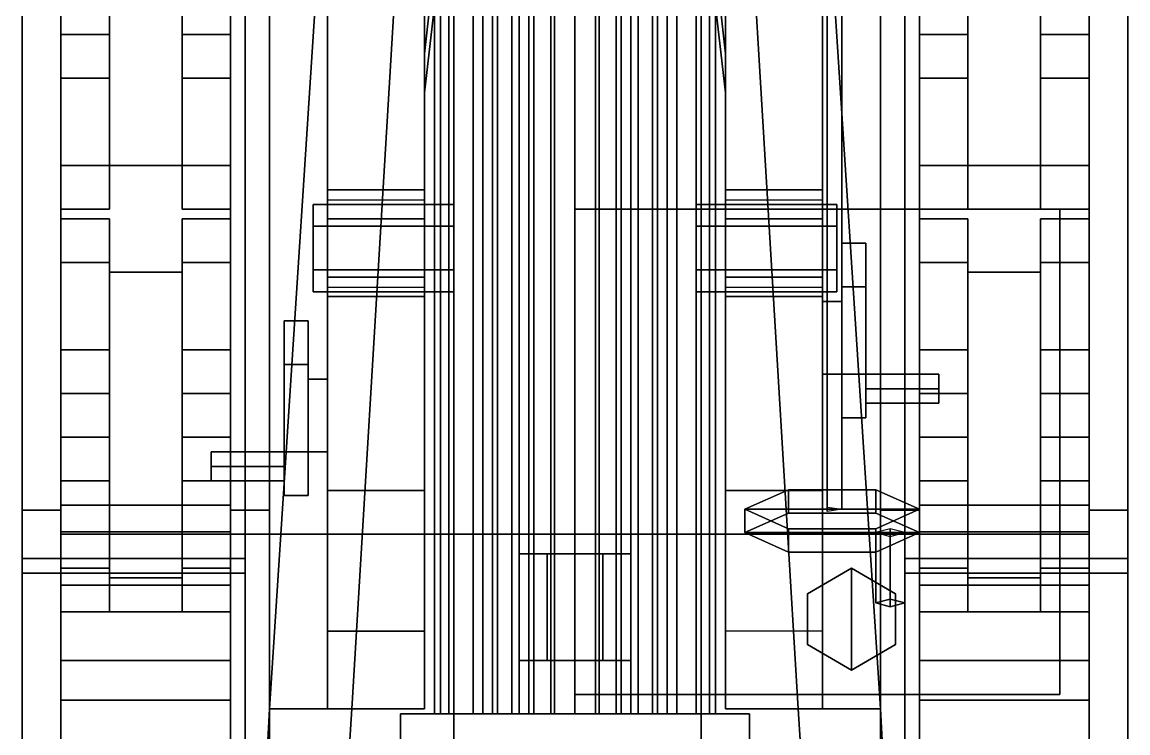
# Model space of a CAD drawing. Header units: millimetres. Extents: x -1.21 to 1.21, y -5.49 to 3.46.
# Drawn here: x -1.14 to 1.14, y -1.079 to 0.386 of the extents above; entities that cross this region are included whole.
import ezdxf

# ---------------------------------------------------------------- set-up
doc = ezdxf.new("R2010")
doc.units = ezdxf.units.MM
for name, color, linetype in [('barrel', 1, 'Continuous'), ('sleeve', 5, 'Continuous'), ('tail', 3, 'Continuous'), ('tracks', 5, 'Continuous'), ('wheels', 2, 'Continuous')]:
    doc.layers.add(name, color=color, linetype=linetype)

msp = doc.modelspace()

# ---------------------------------------------------------------- linework, layer by layer
for points in [[(-0.34, 0.97, 0.56), (-0.46, -1.03, 0.56), (-0.63, -1.03, 0.56), (-0.5, 0.97, 0.56)], [(-0.5, 0.97, 0.56), (-0.63, -1.03, 0.56), (-0.63, -1.03, 0.97), (-0.5, 0.97, 0.97)], [(-0.5, 0.97, 0.97), (-0.63, -1.03, 0.97), (-0.46, -1.03, 0.97), (-0.34, 0.97, 0.97)], [(-0.46, -1.03, 0.97), (-0.46, -1.03, 0.56), (-0.34, 0.97, 0.56), (-0.34, 0.97, 0.97)], [(0.5, 0.97, 0.56), (0.63, -1.03, 0.56), (0.46, -1.03, 0.56), (0.34, 0.97, 0.56)], [(0.34, 0.97, 0.97), (0.46, -1.03, 0.97), (0.63, -1.03, 0.97), (0.5, 0.97, 0.97)], [(0.34, 0.97, 0.56), (0.46, -1.03, 0.56), (0.46, -1.03, 0.97), (0.34, 0.97, 0.97)], [(0.63, -1.03, 0.97), (0.63, -1.03, 0.56), (0.5, 0.97, 0.56), (0.5, 0.97, 0.97)], [(-0.51, 0.95, 1.34), (-0.51, -0.18, 2.01), (-0.31, -0.18, 2.01), (-0.31, 0.95, 1.34)], [(-0.51, 0.95, 1.34), (-0.51, -0.58, 1.44), (-0.51, -0.18, 2.01), (-0.51, 0.95, 1.34)], [(-0.51, 0.95, 1.05), (-0.51, -0.58, 1.05), (-0.51, -0.58, 1.44), (-0.51, 0.95, 1.34)], [(-0.31, 0.95, 0.97), (-0.31, -1.03, 0.97), (-0.51, -1.03, 0.97), (-0.51, 0.95, 0.97)], [(-0.51, 0.95, 1.05), (-0.51, -0.87, 1.05), (-0.31, -0.87, 1.05), (-0.31, 0.95, 1.05)], [(-0.51, 0.95, 0.97), (-0.51, -1.03, 0.97), (-0.51, -0.87, 1.05), (-0.51, 0.95, 1.05)], [(-0.31, -0.18, 2.01), (-0.31, -0.58, 1.44), (-0.31, 0.95, 1.34)], [(-0.31, -0.58, 1.44), (-0.31, -0.58, 1.05), (-0.31, 0.95, 1.05), (-0.31, 0.95, 1.34)], [(-0.31, -0.87, 1.05), (-0.31, -1.03, 0.97), (-0.31, 0.95, 0.97), (-0.31, 0.95, 1.05)], [(-0.24, 0.95, 1.34), (-0.24, 0.95, 1.34), (-0.31, 0.95, 1.34), (-0.31, 0.32, 1.71)], [(-0.31, 0.32, 1.71), (-0.31, 0.24, 1.71), (-0.24, 0.85, 1.34), (-0.24, 0.95, 1.34)], [(0.31, 0.32, 1.71), (0.31, 0.95, 1.34), (0.24, 0.95, 1.34)], [(0.24, 0.95, 1.34), (0.24, 0.85, 1.34), (0.31, 0.24, 1.71), (0.31, 0.32, 1.71)], [(0.31, 0.95, 1.34), (0.31, -0.18, 2.01), (0.51, -0.18, 2.01), (0.51, 0.95, 1.34)], [(0.51, 0.95, 0.97), (0.51, -1.03, 0.97), (0.31, -1.03, 0.97), (0.31, 0.95, 0.97)], [(0.31, 0.95, 1.05), (0.31, -0.58, 1.05), (0.31, -0.58, 1.44), (0.31, 0.95, 1.34)], [(0.31, 0.95, 1.34), (0.31, -0.58, 1.44), (0.31, -0.18, 2.01), (0.31, 0.95, 1.34)], [(0.31, 0.95, 0.97), (0.31, -1.03, 0.97), (0.31, -0.87, 1.05), (0.31, 0.95, 1.05)], [(0.51, -0.58, 1.44), (0.51, -0.58, 1.05), (0.51, 0.95, 1.05), (0.51, 0.95, 1.34)], [(0.51, -0.18, 2.01), (0.51, -0.58, 1.44), (0.51, 0.95, 1.34)], [(0.51, -0.87, 1.05), (0.51, -1.03, 0.97), (0.51, 0.95, 0.97), (0.51, 0.95, 1.05)], [(-0.31, 0.24, 1.71), (-0.31, 0.85, 1.34), (-0.24, 0.85, 1.34)], [(0.24, 0.85, 1.34), (0.24, 0.85, 1.34), (0.31, 0.85, 1.34), (0.31, 0.24, 1.71)], [(-0.81, 0.72, 0.15), (-0.81, 0.09, 0.15), (-0.96, 0.09, 0.15), (-0.96, 0.72, 0.15)], [(-0.96, 0.72, 0.15), (-0.96, 0.09, 0.15), (-0.96, 0.09, 0.32), (-0.96, 0.63, 0.32)], [(-0.81, 0.09, 0.32), (-0.81, 0.09, 0.15), (-0.81, 0.72, 0.15), (-0.81, 0.63, 0.32)], [(0.81, 0.72, 0.15), (0.81, 0.09, 0.15), (0.81, 0.09, 0.32), (0.81, 0.63, 0.32)], [(0.96, 0.72, 0.15), (0.96, 0.09, 0.15), (0.81, 0.09, 0.15), (0.81, 0.72, 0.15)], [(0.96, 0.09, 0.32), (0.96, 0.09, 0.15), (0.96, 0.72, 0.15), (0.96, 0.63, 0.32)], [(-1.14, 0.58, 0.3), (-1.14, -0.62, 0.3), (-1.14, -0.62, 0.73), (-1.14, 0.58, 0.73)], [(-1.06, 0.58, 0.3), (-1.06, -0.62, 0.3), (-1.14, -0.62, 0.3), (-1.14, 0.58, 0.3)], [(-1.14, 0.58, 0.73), (-1.14, -0.62, 0.73), (-1.06, -0.62, 0.73), (-1.06, 0.58, 0.73)], [(-1.06, -0.62, 0.73), (-1.06, -0.62, 0.3), (-1.06, 0.58, 0.3), (-1.06, 0.58, 0.73)], [(-1.06, 0.57, 0.71), (-1.06, -0.67, 0.71), (1.06, -0.67, 0.71), (1.06, 0.57, 0.71)], [(1.06, 0.57, 0.32), (1.06, -0.67, 0.32), (-1.06, -0.67, 0.32), (-1.06, 0.57, 0.32)], [(-0.63, 0.58, 0.3), (-0.63, -0.62, 0.3), (-0.71, -0.62, 0.3), (-0.71, 0.58, 0.3)], [(-0.71, 0.58, 0.73), (-0.71, -0.62, 0.73), (-0.63, -0.62, 0.73), (-0.63, 0.58, 0.73)], [(-0.71, 0.58, 0.3), (-0.71, -0.62, 0.3), (-0.71, -0.62, 0.73), (-0.71, 0.58, 0.73)], [(-0.63, -0.62, 0.73), (-0.63, -0.62, 0.3), (-0.63, 0.58, 0.3), (-0.63, 0.58, 0.73)], [(0.63, 0.58, 0.3), (0.63, -0.62, 0.3), (0.63, -0.62, 0.73), (0.63, 0.58, 0.73)], [(0.71, 0.58, 0.3), (0.71, -0.62, 0.3), (0.63, -0.62, 0.3), (0.63, 0.58, 0.3)], [(0.63, 0.58, 0.73), (0.63, -0.62, 0.73), (0.71, -0.62, 0.73), (0.71, 0.58, 0.73)], [(0.71, -0.62, 0.73), (0.71, -0.62, 0.3), (0.71, 0.58, 0.3), (0.71, 0.58, 0.73)], [(1.06, 0.58, 0.3), (1.06, -0.62, 0.3), (1.06, -0.62, 0.73), (1.06, 0.58, 0.73)], [(1.14, 0.58, 0.3), (1.14, -0.62, 0.3), (1.06, -0.62, 0.3), (1.06, 0.58, 0.3)], [(1.06, 0.58, 0.73), (1.06, -0.62, 0.73), (1.14, -0.62, 0.73), (1.14, 0.58, 0.73)], [(1.14, -0.62, 0.73), (1.14, -0.62, 0.3), (1.14, 0.58, 0.3), (1.14, 0.58, 0.73)], [(0.55, 0.56, 1.48), (0.52, 0.5645, 1.4967), (0.52, -0.6139, 1.8125), (0.55, -0.6184, 1.7958)], [(0.52, 0.5645, 1.4967), (0.52, 0.5555, 1.4633), (0.52, -0.6229, 1.779), (0.52, -0.6139, 1.8125)], [(0.52, 0.5555, 1.4633), (0.55, 0.56, 1.48), (0.55, -0.6184, 1.7958), (0.52, -0.6229, 1.779)], [(-0.96, 0.09, 0.32), (-0.96, 0.09, 0.15), (-0.81, 0.09, 0.15), (-0.81, 0.09, 0.32)], [(0.81, 0.09, 0.32), (0.81, 0.09, 0.15), (0.96, 0.09, 0.15), (0.96, 0.09, 0.32)], [(-0.51, -0.02, 2.0339), (-0.51, 0.04, 1.93), (-0.51, -0.14, 2.0339), (-0.51, -0.02, 2.0339)], [(-0.51, 0.04, 1.93), (-0.51, 0.0183, 1.8924), (-0.51, -0.1605, 1.9984), (-0.51, -0.14, 2.0339)], [(-0.31, 0.04, 1.93), (-0.31, 0.0183, 1.8924), (-0.51, 0.0183, 1.8924), (-0.51, 0.04, 1.93)], [(-0.31, -0.02, 2.0339), (-0.31, 0.04, 1.93), (-0.51, 0.04, 1.93), (-0.51, -0.02, 2.0339)], [(-0.31, 0.0183, 1.8924), (-0.31, 0.0183, 1.8924), (-0.31, 0.04, 1.93), (-0.31, -0.02, 2.0339)], [(0.51, -0.02, 2.0339), (0.51, 0.04, 1.93), (0.31, 0.04, 1.93), (0.31, -0.02, 2.0339)], [(0.51, 0.04, 1.93), (0.51, 0.0183, 1.8924), (0.31, 0.0183, 1.8924), (0.31, 0.04, 1.93)], [(0.31, 0.04, 1.93), (0.31, 0.0183, 1.8924), (0.31, -0.1605, 1.9984), (0.31, -0.14, 2.0339)], [(0.31, -0.02, 2.0339), (0.31, 0.04, 1.93), (0.31, -0.14, 2.0339), (0.31, -0.02, 2.0339)], [(0.51, 0.0183, 1.8924), (0.51, 0.0183, 1.8924), (0.51, 0.04, 1.93), (0.51, -0.02, 2.0339)], [(-0.31, -0.1605, 1.9984), (-0.31, 0.0183, 1.8924), (-0.31, -0.02, 2.0339), (-0.31, -0.14, 2.0339)], [(1, 0, -2), (1, 0, -3), (0, 0, -3), (0, 0, -2)], [(1, 0, -3), (1, -1, -3), (0, -1, -3), (0, 0, -3)], [(0, 0, -3), (0, -1, -3), (0, -1, -2), (0, 0, -2)], [(0, 0, -2), (0, -1, -2), (1, -1, -2), (1, 0, -2)], [(0.51, -0.1605, 1.9984), (0.51, 0.0183, 1.8924), (0.51, -0.02, 2.0339), (0.51, -0.14, 2.0339)], [(1, -1, -2), (1, -1, -3), (1, 0, -3), (1, 0, -2)], [(-0.31, -0.14, 2.0339), (-0.31, -0.02, 2.0339), (-0.51, -0.02, 2.0339), (-0.51, -0.14, 2.0339)], [(0.51, -0.14, 2.0339), (0.51, -0.02, 2.0339), (0.31, -0.02, 2.0339), (0.31, -0.14, 2.0339)], [(0.6, -0.16, 2.0359), (0.6, -0.07, 1.88), (0.55, -0.07, 1.88), (0.55, -0.16, 2.0359)], [(0.6, -0.07, 1.88), (0.6, -0.16, 1.7241), (0.55, -0.16, 1.7241), (0.55, -0.07, 1.88)], [(0.55, -0.34, 2.0359), (0.55, -0.16, 2.0359), (0.55, -0.07, 1.88), (0.55, -0.43, 1.88)], [(0.55, -0.43, 1.88), (0.55, -0.07, 1.88), (0.55, -0.16, 1.7241), (0.55, -0.34, 1.7241)], [(0.6, -0.43, 1.88), (0.6, -0.07, 1.88), (0.6, -0.16, 2.0359), (0.6, -0.34, 2.0359)], [(0.6, -0.34, 1.7241), (0.6, -0.16, 1.7241), (0.6, -0.07, 1.88), (0.6, -0.43, 1.88)], [(-0.96, -0.13, 0.32), (-0.96, -0.13, 0.15), (-0.96, -0.76, 0.15), (-0.96, -0.67, 0.32)], [(-0.81, -0.13, 0.32), (-0.81, -0.13, 0.15), (-0.96, -0.13, 0.15), (-0.96, -0.13, 0.32)], [(-0.96, -0.76, 0.15), (-0.96, -0.13, 0.15), (-0.81, -0.13, 0.15), (-0.81, -0.76, 0.15)], [(-0.81, -0.76, 0.15), (-0.81, -0.13, 0.15), (-0.81, -0.13, 0.32), (-0.81, -0.67, 0.32)], [(0.96, -0.13, 0.32), (0.96, -0.13, 0.15), (0.81, -0.13, 0.15), (0.81, -0.13, 0.32)], [(0.81, -0.13, 0.32), (0.81, -0.13, 0.15), (0.81, -0.76, 0.15), (0.81, -0.67, 0.32)], [(0.81, -0.76, 0.15), (0.81, -0.13, 0.15), (0.96, -0.13, 0.15), (0.96, -0.76, 0.15)], [(0.96, -0.76, 0.15), (0.96, -0.13, 0.15), (0.96, -0.13, 0.32), (0.96, -0.67, 0.32)], [(-0.31, -0.1605, 1.9984), (-0.31, -0.14, 2.0339), (-0.51, -0.14, 2.0339), (-0.51, -0.1605, 1.9984)], [(0.51, -0.1605, 1.9984), (0.51, -0.14, 2.0339), (0.31, -0.14, 2.0339), (0.31, -0.1605, 1.9984)], [(-0.51, -0.18, 2.01), (-0.51, -0.58, 1.44), (-0.31, -0.58, 1.44), (-0.31, -0.18, 2.01)], [(0.31, -0.18, 2.01), (0.31, -0.58, 1.44), (0.51, -0.58, 1.44), (0.51, -0.18, 2.01)], [(0.6, -0.34, 2.0359), (0.6, -0.16, 2.0359), (0.55, -0.16, 2.0359), (0.55, -0.34, 2.0359)], [(0.6, -0.16, 1.7241), (0.6, -0.34, 1.7241), (0.55, -0.34, 1.7241), (0.55, -0.16, 1.7241)], [(0.51, -0.19, 1.96), (0.51, -0.34, 1.96), (0.55, -0.34, 1.96), (0.55, -0.19, 1.96)], [(0.55, -0.19, 1.96), (0.55, -0.19, 1.78), (0.51, -0.19, 1.78), (0.51, -0.19, 1.96)], [(0.51, -0.19, 1.78), (0.51, -0.34, 1.78), (0.51, -0.34, 1.96), (0.51, -0.19, 1.96)], [(0.55, -0.19, 1.78), (0.55, -0.34, 1.78), (0.51, -0.34, 1.78), (0.51, -0.19, 1.78)], [(-0.6, -0.5, 1.6059), (-0.6, -0.32, 1.6059), (-0.6, -0.23, 1.45), (-0.6, -0.59, 1.45)], [(-0.6, -0.23, 1.45), (-0.6, -0.32, 1.6059), (-0.55, -0.32, 1.6059), (-0.55, -0.23, 1.45)], [(-0.6, -0.59, 1.45), (-0.6, -0.23, 1.45), (-0.6, -0.32, 1.2941), (-0.6, -0.5, 1.2941)], [(-0.6, -0.32, 1.2941), (-0.6, -0.23, 1.45), (-0.55, -0.23, 1.45), (-0.55, -0.32, 1.2941)], [(-0.55, -0.59, 1.45), (-0.55, -0.23, 1.45), (-0.55, -0.32, 1.6059), (-0.55, -0.5, 1.6059)], [(-0.55, -0.5, 1.2941), (-0.55, -0.32, 1.2941), (-0.55, -0.23, 1.45), (-0.55, -0.59, 1.45)], [(-0.6, -0.32, 1.6059), (-0.6, -0.5, 1.6059), (-0.55, -0.5, 1.6059), (-0.55, -0.32, 1.6059)], [(-0.6, -0.5, 1.2941), (-0.6, -0.32, 1.2941), (-0.55, -0.32, 1.2941), (-0.55, -0.5, 1.2941)], [(0.51, -0.34, 1.96), (0.51, -0.34, 1.78), (0.55, -0.34, 1.78), (0.55, -0.34, 1.96)], [(0.6, -0.43, 1.88), (0.6, -0.34, 2.0359), (0.55, -0.34, 2.0359), (0.55, -0.43, 1.88)], [(0.6, -0.34, 1.7241), (0.6, -0.43, 1.88), (0.55, -0.43, 1.88), (0.55, -0.34, 1.7241)], [(0.75, -0.37, 1.91), (0.75, -0.34, 1.88), (0.6, -0.34, 1.88), (0.6, -0.37, 1.91)], [(0.75, -0.34, 1.88), (0.75, -0.37, 1.85), (0.6, -0.37, 1.85), (0.6, -0.34, 1.88)], [(0.75, -0.37, 1.85), (0.75, -0.34, 1.88), (0.75, -0.37, 1.91), (0.75, -0.4, 1.88)], [(-0.55, -0.35, 1.37), (-0.55, -0.35, 1.55), (-0.51, -0.35, 1.55), (-0.51, -0.35, 1.37)], [(-0.55, -0.35, 1.55), (-0.55, -0.5, 1.55), (-0.51, -0.5, 1.55), (-0.51, -0.35, 1.55)], [(-0.51, -0.35, 1.37), (-0.51, -0.5, 1.37), (-0.55, -0.5, 1.37), (-0.55, -0.35, 1.37)], [(0.75, -0.4, 1.88), (0.75, -0.37, 1.91), (0.6, -0.37, 1.91), (0.6, -0.4, 1.88)], [(0.75, -0.37, 1.85), (0.75, -0.4, 1.88), (0.6, -0.4, 1.88), (0.6, -0.37, 1.85)], [(-0.75, -0.53, 1.48), (-0.75, -0.5, 1.45), (-0.75, -0.53, 1.42), (-0.75, -0.56, 1.45)], [(-0.75, -0.5, 1.45), (-0.75, -0.53, 1.48), (-0.6, -0.53, 1.48), (-0.6, -0.5, 1.45)], [(-0.75, -0.53, 1.42), (-0.75, -0.5, 1.45), (-0.6, -0.5, 1.45), (-0.6, -0.53, 1.42)], [(-0.6, -0.5, 1.6059), (-0.6, -0.59, 1.45), (-0.55, -0.59, 1.45), (-0.55, -0.5, 1.6059)], [(-0.6, -0.59, 1.45), (-0.6, -0.5, 1.2941), (-0.55, -0.5, 1.2941), (-0.55, -0.59, 1.45)], [(-0.51, -0.5, 1.37), (-0.51, -0.5, 1.55), (-0.55, -0.5, 1.55), (-0.55, -0.5, 1.37)], [(-0.75, -0.53, 1.48), (-0.75, -0.56, 1.45), (-0.6, -0.56, 1.45), (-0.6, -0.53, 1.48)], [(-0.75, -0.56, 1.45), (-0.75, -0.53, 1.42), (-0.6, -0.53, 1.42), (-0.6, -0.56, 1.45)], [(-0.51, -0.58, 1.44), (-0.51, -0.58, 1.05), (-0.31, -0.58, 1.05), (-0.31, -0.58, 1.44)], [(0.31, -0.58, 1.44), (0.31, -0.58, 1.05), (0.51, -0.58, 1.05), (0.51, -0.58, 1.44)], [(0.35, -0.6667, 1.8087), (0.44, -0.6264, 1.9593), (0.44, -0.5781, 1.9463), (0.35, -0.6184, 1.7958)], [(0.71, -0.6184, 1.7958), (0.35, -0.6184, 1.7958), (0.44, -0.5781, 1.9463), (0.62, -0.5781, 1.9463)], [(0.44, -0.6264, 1.9593), (0.62, -0.6264, 1.9593), (0.62, -0.5781, 1.9463), (0.44, -0.5781, 1.9463)], [(0.62, -0.6264, 1.9593), (0.71, -0.6667, 1.8087), (0.71, -0.6184, 1.7958), (0.62, -0.5781, 1.9463)], [(-1.14, -0.62, 0.73), (-1.14, -1.31, 0.47), (-1.06, -1.31, 0.47), (-1.06, -0.62, 0.73)], [(-1.14, -0.62, 0.3), (-1.14, -1.31, 0.38), (-1.14, -1.31, 0.47), (-1.14, -0.62, 0.73)], [(-1.06, -0.62, 0.3), (-1.06, -1.31, 0.38), (-1.14, -1.31, 0.38), (-1.14, -0.62, 0.3)], [(-1.06, -1.31, 0.47), (-1.06, -1.31, 0.38), (-1.06, -0.62, 0.3), (-1.06, -0.62, 0.73)], [(-0.71, -0.62, 0.73), (-0.71, -1.31, 0.47), (-0.63, -1.31, 0.47), (-0.63, -0.62, 0.73)], [(-0.63, -0.62, 0.3), (-0.63, -1.31, 0.38), (-0.71, -1.31, 0.38), (-0.71, -0.62, 0.3)], [(-0.71, -0.62, 0.3), (-0.71, -1.31, 0.38), (-0.71, -1.31, 0.47), (-0.71, -0.62, 0.73)], [(-0.63, -1.31, 0.47), (-0.63, -1.31, 0.38), (-0.63, -0.62, 0.3), (-0.63, -0.62, 0.73)], [(0.44, -0.7071, 1.6581), (0.35, -0.6667, 1.8087), (0.35, -0.6184, 1.7958), (0.44, -0.6588, 1.6452)], [(0.62, -0.6588, 1.6452), (0.44, -0.6588, 1.6452), (0.35, -0.6184, 1.7958), (0.71, -0.6184, 1.7958)], [(0.62, -0.6264, 1.9593), (0.44, -0.6264, 1.9593), (0.35, -0.6667, 1.8087), (0.71, -0.6667, 1.8087)], [(0.71, -0.6667, 1.8087), (0.62, -0.7071, 1.6581), (0.62, -0.6588, 1.6452), (0.71, -0.6184, 1.7958)], [(0.63, -0.62, 0.73), (0.63, -1.31, 0.47), (0.71, -1.31, 0.47), (0.71, -0.62, 0.73)], [(0.63, -0.62, 0.3), (0.63, -1.31, 0.38), (0.63, -1.31, 0.47), (0.63, -0.62, 0.73)], [(0.71, -0.62, 0.3), (0.71, -1.31, 0.38), (0.63, -1.31, 0.38), (0.63, -0.62, 0.3)], [(0.71, -1.31, 0.47), (0.71, -1.31, 0.38), (0.71, -0.62, 0.3), (0.71, -0.62, 0.73)], [(1.06, -0.62, 0.73), (1.06, -1.31, 0.47), (1.14, -1.31, 0.47), (1.14, -0.62, 0.73)], [(1.06, -0.62, 0.3), (1.06, -1.31, 0.38), (1.06, -1.31, 0.47), (1.06, -0.62, 0.73)], [(1.14, -0.62, 0.3), (1.14, -1.31, 0.38), (1.06, -1.31, 0.38), (1.06, -0.62, 0.3)], [(1.14, -1.31, 0.47), (1.14, -1.31, 0.38), (1.14, -0.62, 0.3), (1.14, -0.62, 0.73)], [(0.62, -0.7071, 1.6581), (0.44, -0.7071, 1.6581), (0.44, -0.6588, 1.6452), (0.62, -0.6588, 1.6452)], [(0.62, -0.8116, 1.8475), (0.65, -0.8039, 1.8765), (0.65, -0.659, 1.8377), (0.62, -0.6667, 1.8087)], [(0.65, -0.8039, 1.8765), (0.68, -0.8116, 1.8475), (0.68, -0.6667, 1.8087), (0.65, -0.659, 1.8377)], [(-1.06, -0.67, 0.71), (-1.06, -0.67, 0.32), (1.06, -0.67, 0.32), (1.06, -0.67, 0.71)], [(-0.96, -0.67, 0.32), (-0.96, -0.76, 0.15), (-0.81, -0.76, 0.15), (-0.81, -0.67, 0.32)], [(0.71, -0.6667, 1.8087), (0.35, -0.6667, 1.8087), (0.44, -0.7071, 1.6581), (0.62, -0.7071, 1.6581)], [(0.65, -0.8194, 1.8185), (0.62, -0.8116, 1.8475), (0.62, -0.6667, 1.8087), (0.65, -0.6745, 1.7797)], [(0.68, -0.8116, 1.8475), (0.65, -0.8194, 1.8185), (0.65, -0.6745, 1.7797), (0.68, -0.6667, 1.8087)], [(0.81, -0.67, 0.32), (0.81, -0.76, 0.15), (0.96, -0.76, 0.15), (0.96, -0.67, 0.32)], [(0.57, -0.74, 1.03), (0.4791, -0.7925, 1.03), (0.4791, -0.7925, 1.23), (0.57, -0.74, 1.23)], [(0.4791, -0.7925, 1.23), (0.4791, -0.8975, 1.23), (0.57, -0.95, 1.23), (0.57, -0.74, 1.23)], [(0.57, -0.74, 1.03), (0.57, -0.95, 1.03), (0.4791, -0.8975, 1.03), (0.4791, -0.7925, 1.03)], [(0.6609, -0.7925, 1.03), (0.57, -0.74, 1.03), (0.57, -0.74, 1.23), (0.6609, -0.7925, 1.23)], [(0.57, -0.74, 1.23), (0.57, -0.95, 1.23), (0.6609, -0.8975, 1.23), (0.6609, -0.7925, 1.23)], [(0.6609, -0.7925, 1.03), (0.6609, -0.8975, 1.03), (0.57, -0.95, 1.03), (0.57, -0.74, 1.03)], [(0.4791, -0.7925, 1.03), (0.4791, -0.8975, 1.03), (0.4791, -0.8975, 1.23), (0.4791, -0.7925, 1.23)], [(0.6609, -0.8975, 1.03), (0.6609, -0.7925, 1.03), (0.6609, -0.7925, 1.23), (0.6609, -0.8975, 1.23)], [(0.65, -0.8039, 1.8765), (0.62, -0.8116, 1.8475), (0.65, -0.8194, 1.8185), (0.68, -0.8116, 1.8475)], [(-0.51, -0.87, 1.05), (-0.51, -1.03, 0.97), (-0.31, -1.03, 0.97), (-0.31, -0.87, 1.05)], [(0.31, -0.87, 1.05), (0.31, -1.03, 0.97), (0.51, -1.03, 0.97), (0.51, -0.87, 1.05)], [(0.4791, -0.8975, 1.03), (0.57, -0.95, 1.03), (0.57, -0.95, 1.23), (0.4791, -0.8975, 1.23)], [(0.57, -0.95, 1.03), (0.6609, -0.8975, 1.03), (0.6609, -0.8975, 1.23), (0.57, -0.95, 1.23)], [(0, -1, -2), (0, -1, -3), (1, -1, -3), (1, -1, -2)], [(-0.63, -1.03, 0.97), (-0.63, -1.03, 0.56), (-0.46, -1.03, 0.56), (-0.46, -1.03, 0.97)], [(0.46, -1.03, 0.97), (0.46, -1.03, 0.56), (0.63, -1.03, 0.56), (0.63, -1.03, 0.97)]]:
    msp.add_3dface(points)
at = {"layer": 'barrel'}
for points in [[(-0.21, 0.5, 1.57), (-0.26, 0.5, 1.52), (-0.26, -1.04, 1.52), (-0.21, -1.04, 1.57)], [(-0.26, 0.5, 1.52), (-0.21, 0.5, 1.47), (-0.21, -1.04, 1.47), (-0.26, -1.04, 1.52)], [(-0.16, 0.5, 1.52), (-0.21, 0.5, 1.57), (-0.21, -1.04, 1.57), (-0.16, -1.04, 1.52)], [(-0.21, 0.5, 1.47), (-0.16, 0.5, 1.52), (-0.16, -1.04, 1.52), (-0.21, -1.04, 1.47)], [(-0.095, 0.5, 2.0345), (-0.19, 0.5, 1.87), (-0.19, -1.04, 1.87), (-0.095, -1.04, 2.0345)], [(-0.19, 0.5, 1.87), (-0.095, 0.5, 1.7055), (-0.095, -1.04, 1.7055), (-0.19, -1.04, 1.87)], [(0.095, 0.5, 2.0345), (-0.095, 0.5, 2.0345), (-0.095, -1.04, 2.0345), (0.095, -1.04, 2.0345)], [(-0.095, 0.5, 1.7055), (0.095, 0.5, 1.7055), (0.095, -1.04, 1.7055), (-0.095, -1.04, 1.7055)], [(0, 0.5, 2.29), (-0.05, 0.5, 2.24), (-0.05, -1.04, 2.24), (0, -1.04, 2.29)], [(-0.05, 0.5, 2.24), (0, 0.5, 2.19), (0, -1.04, 2.19), (-0.05, -1.04, 2.24)], [(0.05, 0.5, 2.24), (0, 0.5, 2.29), (0, -1.04, 2.29), (0.05, -1.04, 2.24)], [(0, 0.5, 2.19), (0.05, 0.5, 2.24), (0.05, -1.04, 2.24), (0, -1.04, 2.19)], [(0.19, 0.5, 1.87), (0.095, 0.5, 2.0345), (0.095, -1.04, 2.0345), (0.19, -1.04, 1.87)], [(0.095, 0.5, 1.7055), (0.19, 0.5, 1.87), (0.19, -1.04, 1.87), (0.095, -1.04, 1.7055)], [(0.21, 0.5, 1.57), (0.16, 0.5, 1.52), (0.16, -1.04, 1.52), (0.21, -1.04, 1.57)], [(0.16, 0.5, 1.52), (0.21, 0.5, 1.47), (0.21, -1.04, 1.47), (0.16, -1.04, 1.52)], [(0.26, 0.5, 1.52), (0.21, 0.5, 1.57), (0.21, -1.04, 1.57), (0.26, -1.04, 1.52)], [(0.21, 0.5, 1.47), (0.26, 0.5, 1.52), (0.26, -1.04, 1.52), (0.21, -1.04, 1.47)], [(0.36, -1.04, 2.22), (0.36, -1.04, 1.46), (-0.36, -1.04, 1.46), (-0.36, -1.04, 2.22)], [(-0.36, -1.04, 2.22), (-0.36, -1.04, 1.46), (-0.36, -1.25, 1.46), (-0.36, -1.25, 2.22)], [(-0.36, -1.04, 1.46), (0.36, -1.04, 1.46), (0.36, -1.25, 1.46), (-0.36, -1.25, 1.46)], [(0.26, -1.04, 2.32), (0.36, -1.04, 2.22), (-0.36, -1.04, 2.22), (-0.25, -1.04, 2.32)], [(-0.25, -1.04, 2.32), (-0.36, -1.04, 2.22), (-0.36, -1.34, 2.22), (-0.25, -1.34, 2.32)], [(-0.36, -1.04, 2.22), (0.36, -1.04, 2.22), (0.36, -1.34, 2.22), (-0.36, -1.34, 2.22)], [(-0.25, -1.34, 2.32), (0.26, -1.34, 2.32), (0.26, -1.04, 2.32), (-0.25, -1.04, 2.32)], [(0.26, -1.34, 2.32), (0.36, -1.34, 2.22), (0.36, -1.04, 2.22), (0.26, -1.04, 2.32)], [(0.36, -1.25, 2.22), (0.36, -1.25, 1.46), (0.36, -1.04, 1.46), (0.36, -1.04, 2.22)]]:
    msp.add_3dface(points, dxfattribs=at)
at = {"layer": 'sleeve'}
for points in [[(-0.0425, 1.01, 2.3136), (-0.085, 1.01, 2.24), (-0.085, -1.04, 2.24), (-0.0425, -1.04, 2.3136)], [(-0.085, 1.01, 2.24), (-0.0425, 1.01, 2.1664), (-0.0425, -1.04, 2.1664), (-0.085, -1.04, 2.24)], [(0.0425, 1.01, 2.3136), (-0.0425, 1.01, 2.3136), (-0.0425, -1.04, 2.3136), (0.0425, -1.04, 2.3136)], [(-0.0425, 1.01, 2.1664), (0.0425, 1.01, 2.1664), (0.0425, -1.04, 2.1664), (-0.0425, -1.04, 2.1664)], [(0.085, 1.01, 2.24), (0.0425, 1.01, 2.3136), (0.0425, -1.04, 2.3136), (0.085, -1.04, 2.24)], [(0.0425, 1.01, 2.1664), (0.085, 1.01, 2.24), (0.085, -1.04, 2.24), (0.0425, -1.04, 2.1664)], [(-0.25, 0.92, 1.5893), (-0.29, 0.92, 1.52), (-0.29, -1.04, 1.52), (-0.25, -1.04, 1.5893)], [(-0.29, 0.92, 1.52), (-0.25, 0.92, 1.4507), (-0.25, -1.04, 1.4507), (-0.29, -1.04, 1.52)], [(-0.1148, 0.92, 2.1472), (-0.2772, 0.92, 1.9848), (-0.2772, -1.04, 1.9848), (-0.1148, -1.04, 2.1472)], [(-0.2772, 0.92, 1.9848), (-0.2772, 0.92, 1.7552), (-0.2772, -1.04, 1.7552), (-0.2772, -1.04, 1.9848)], [(-0.2772, 0.92, 1.7552), (-0.1148, 0.92, 1.5928), (-0.1148, -1.04, 1.5928), (-0.2772, -1.04, 1.7552)], [(-0.17, 0.92, 1.5893), (-0.25, 0.92, 1.5893), (-0.25, -1.04, 1.5893), (-0.17, -1.04, 1.5893)], [(-0.25, 0.92, 1.4507), (-0.17, 0.92, 1.4507), (-0.17, -1.04, 1.4507), (-0.25, -1.04, 1.4507)], [(-0.13, 0.92, 1.52), (-0.17, 0.92, 1.5893), (-0.17, -1.04, 1.5893), (-0.13, -1.04, 1.52)], [(-0.17, 0.92, 1.4507), (-0.13, 0.92, 1.52), (-0.13, -1.04, 1.52), (-0.17, -1.04, 1.4507)], [(0.1148, 0.92, 2.1472), (-0.1148, 0.92, 2.1472), (-0.1148, -1.04, 2.1472), (0.1148, -1.04, 2.1472)], [(-0.1148, 0.92, 1.5928), (0.1148, 0.92, 1.5928), (0.1148, -1.04, 1.5928), (-0.1148, -1.04, 1.5928)], [(0.2772, 0.92, 1.9848), (0.1148, 0.92, 2.1472), (0.1148, -1.04, 2.1472), (0.2772, -1.04, 1.9848)], [(0.1148, 0.92, 1.5928), (0.2772, 0.92, 1.7552), (0.2772, -1.04, 1.7552), (0.1148, -1.04, 1.5928)], [(0.17, 0.92, 1.5893), (0.13, 0.92, 1.52), (0.13, -1.04, 1.52), (0.17, -1.04, 1.5893)], [(0.13, 0.92, 1.52), (0.17, 0.92, 1.4507), (0.17, -1.04, 1.4507), (0.13, -1.04, 1.52)], [(0.25, 0.92, 1.5893), (0.17, 0.92, 1.5893), (0.17, -1.04, 1.5893), (0.25, -1.04, 1.5893)], [(0.17, 0.92, 1.4507), (0.25, 0.92, 1.4507), (0.25, -1.04, 1.4507), (0.17, -1.04, 1.4507)], [(0.29, 0.92, 1.52), (0.25, 0.92, 1.5893), (0.25, -1.04, 1.5893), (0.29, -1.04, 1.52)], [(0.25, 0.92, 1.4507), (0.29, 0.92, 1.52), (0.29, -1.04, 1.52), (0.25, -1.04, 1.4507)], [(0.2772, 0.92, 1.7552), (0.2772, 0.92, 1.9848), (0.2772, -1.04, 1.9848), (0.2772, -1.04, 1.7552)], [(-0.25, -0.035, 2.0079), (-0.25, 0.01, 1.93), (-0.54, 0.01, 1.93), (-0.54, -0.035, 2.0079)], [(-0.25, 0.01, 1.93), (-0.25, -0.035, 1.8521), (-0.54, -0.035, 1.8521), (-0.54, 0.01, 1.93)], [(-0.54, -0.125, 2.0079), (-0.54, -0.035, 2.0079), (-0.54, 0.01, 1.93), (-0.54, -0.17, 1.93)], [(-0.54, -0.17, 1.93), (-0.54, 0.01, 1.93), (-0.54, -0.035, 1.8521), (-0.54, -0.125, 1.8521)], [(0.25, 0.01, 1.93), (0.25, -0.035, 2.0079), (0.54, -0.035, 2.0079), (0.54, 0.01, 1.93)], [(0.25, -0.035, 1.8521), (0.25, 0.01, 1.93), (0.54, 0.01, 1.93), (0.54, -0.035, 1.8521)], [(0.54, -0.17, 1.93), (0.54, 0.01, 1.93), (0.54, -0.035, 2.0079), (0.54, -0.125, 2.0079)], [(0.54, -0.125, 1.8521), (0.54, -0.035, 1.8521), (0.54, 0.01, 1.93), (0.54, -0.17, 1.93)], [(-0.25, -0.125, 2.0079), (-0.25, -0.035, 2.0079), (-0.54, -0.035, 2.0079), (-0.54, -0.125, 2.0079)], [(-0.25, -0.035, 1.8521), (-0.25, -0.125, 1.8521), (-0.54, -0.125, 1.8521), (-0.54, -0.035, 1.8521)], [(0.25, -0.035, 2.0079), (0.25, -0.125, 2.0079), (0.54, -0.125, 2.0079), (0.54, -0.035, 2.0079)], [(0.25, -0.125, 1.8521), (0.25, -0.035, 1.8521), (0.54, -0.035, 1.8521), (0.54, -0.125, 1.8521)], [(-0.25, -0.17, 1.93), (-0.25, -0.125, 2.0079), (-0.54, -0.125, 2.0079), (-0.54, -0.17, 1.93)], [(-0.25, -0.125, 1.8521), (-0.25, -0.17, 1.93), (-0.54, -0.17, 1.93), (-0.54, -0.125, 1.8521)], [(0.25, -0.125, 2.0079), (0.25, -0.17, 1.93), (0.54, -0.17, 1.93), (0.54, -0.125, 2.0079)], [(0.25, -0.17, 1.93), (0.25, -0.125, 1.8521), (0.54, -0.125, 1.8521), (0.54, -0.17, 1.93)], [(-0.0575, -0.71, 2.3396), (-0.115, -0.71, 2.24), (-0.115, -0.93, 2.24), (-0.0575, -0.93, 2.3396)], [(-0.115, -0.71, 2.24), (-0.0575, -0.71, 2.1404), (-0.0575, -0.93, 2.1404), (-0.115, -0.93, 2.24)], [(0.115, -0.71, 2.24), (-0.115, -0.71, 2.24), (-0.0575, -0.71, 2.3396), (0.0575, -0.71, 2.3396)], [(0.0575, -0.71, 2.1404), (-0.0575, -0.71, 2.1404), (-0.115, -0.71, 2.24), (0.115, -0.71, 2.24)], [(0.0575, -0.71, 2.3396), (-0.0575, -0.71, 2.3396), (-0.0575, -0.93, 2.3396), (0.0575, -0.93, 2.3396)], [(-0.0575, -0.71, 2.1404), (0.0575, -0.71, 2.1404), (0.0575, -0.93, 2.1404), (-0.0575, -0.93, 2.1404)], [(0.115, -0.71, 2.24), (0.0575, -0.71, 2.3396), (0.0575, -0.93, 2.3396), (0.115, -0.93, 2.24)], [(0.0575, -0.71, 2.1404), (0.115, -0.71, 2.24), (0.115, -0.93, 2.24), (0.0575, -0.93, 2.1404)], [(0.0575, -0.93, 2.3396), (-0.0575, -0.93, 2.3396), (-0.115, -0.93, 2.24), (0.115, -0.93, 2.24)], [(0.115, -0.93, 2.24), (-0.115, -0.93, 2.24), (-0.0575, -0.93, 2.1404), (0.0575, -0.93, 2.1404)], [(-0.17, -1.04, 1.5893), (-0.25, -1.04, 1.5893), (-0.29, -1.04, 1.52), (-0.13, -1.04, 1.52)], [(-0.13, -1.04, 1.52), (-0.29, -1.04, 1.52), (-0.25, -1.04, 1.4507), (-0.17, -1.04, 1.4507)], [(0.2772, -1.04, 1.7552), (-0.2772, -1.04, 1.7552), (-0.1148, -1.04, 1.5928), (0.1148, -1.04, 1.5928)], [(0.2772, -1.04, 1.9848), (-0.2772, -1.04, 1.9848), (-0.2772, -1.04, 1.7552), (0.2772, -1.04, 1.7552)], [(0.1148, -1.04, 2.1472), (-0.1148, -1.04, 2.1472), (-0.2772, -1.04, 1.9848), (0.2772, -1.04, 1.9848)], [(0.085, -1.04, 2.24), (-0.085, -1.04, 2.24), (-0.0425, -1.04, 2.1664), (0.0425, -1.04, 2.1664)], [(0.0425, -1.04, 2.3136), (-0.0425, -1.04, 2.3136), (-0.085, -1.04, 2.24), (0.085, -1.04, 2.24)], [(0.29, -1.04, 1.52), (0.13, -1.04, 1.52), (0.17, -1.04, 1.4507), (0.25, -1.04, 1.4507)], [(0.25, -1.04, 1.5893), (0.17, -1.04, 1.5893), (0.13, -1.04, 1.52), (0.29, -1.04, 1.52)]]:
    msp.add_3dface(points, dxfattribs=at)
at = {"layer": 'tail'}
for points in [[(-0.57, -2.74, 0.38), (-0.72, -2.74, 0.38), (-0.63, -1.03, 0.56), (-0.46, -1.03, 0.56)], [(-0.63, -1.03, 0.56), (-0.72, -2.74, 0.38), (-0.72, -2.74, 0.75), (-0.63, -1.03, 0.97)], [(-0.63, -1.03, 0.97), (-0.72, -2.74, 0.75), (-0.57, -2.74, 0.75), (-0.46, -1.03, 0.97)], [(-0.46, -1.03, 0.56), (-0.63, -1.03, 0.56), (-0.63, -1.03, 0.97), (-0.46, -1.03, 0.97)], [(-0.46, -1.03, 0.97), (-0.57, -2.74, 0.75), (-0.57, -2.74, 0.38), (-0.46, -1.03, 0.56)], [(0.46, -1.03, 0.97), (0.57, -2.74, 0.75), (0.72, -2.74, 0.75), (0.63, -1.03, 0.97)], [(0.72, -2.74, 0.38), (0.57, -2.74, 0.38), (0.46, -1.03, 0.56), (0.63, -1.03, 0.56)], [(0.63, -1.03, 0.56), (0.46, -1.03, 0.56), (0.46, -1.03, 0.97), (0.63, -1.03, 0.97)], [(0.46, -1.03, 0.56), (0.57, -2.74, 0.38), (0.57, -2.74, 0.75), (0.46, -1.03, 0.97)], [(0.63, -1.03, 0.97), (0.72, -2.74, 0.75), (0.72, -2.74, 0.38), (0.63, -1.03, 0.56)]]:
    msp.add_3dface(points, dxfattribs=at)
at = {"layer": 'tracks'}
for points in [[(-0.68, 0.75), (-0.68, -0.72), (-1.14, -0.72), (-1.14, 0.75)], [(-0.68, 0.75), (-0.68, -0.72), (-1.14, -0.72), (-1.14, 0.75)], [(1.14, 0.75), (1.14, -0.72), (0.68, -0.72), (0.68, 0.75)], [(1.14, 0.75), (1.14, -0.72), (0.68, -0.72), (0.68, 0.75)], [(-0.68, -0.75, 0.96), (-0.68, 0.65, 0.96), (-1.14, 0.65, 0.96), (-1.14, -0.75, 0.96)], [(-0.68, -0.75, 0.96), (-0.68, 0.65, 0.96), (-1.14, 0.65, 0.96), (-1.14, -0.75, 0.96)], [(1.14, -0.75, 0.96), (1.14, 0.65, 0.96), (0.68, 0.65, 0.96), (0.68, -0.75, 0.96)], [(1.14, -0.75, 0.96), (1.14, 0.65, 0.96), (0.68, 0.65, 0.96), (0.68, -0.75, 0.96)], [(-0.68, -0.72), (-0.68, -1.21, 0.14), (-1.14, -1.21, 0.14), (-1.14, -0.72)], [(-0.68, -0.72), (-0.68, -1.21, 0.14), (-1.14, -1.21, 0.14), (-1.14, -0.72)], [(1.14, -0.72), (1.14, -1.21, 0.14), (0.68, -1.21, 0.14), (0.68, -0.72)], [(1.14, -0.72), (1.14, -1.21, 0.14), (0.68, -1.21, 0.14), (0.68, -0.72)], [(-0.68, -1.43, 0.65), (-0.68, -0.75, 0.96), (-1.14, -0.75, 0.96), (-1.14, -1.43, 0.65)], [(-0.68, -1.43, 0.65), (-0.68, -0.75, 0.96), (-1.14, -0.75, 0.96), (-1.14, -1.43, 0.65)], [(1.14, -1.43, 0.65), (1.14, -0.75, 0.96), (0.68, -0.75, 0.96), (0.68, -1.43, 0.65)], [(1.14, -1.43, 0.65), (1.14, -0.75, 0.96), (0.68, -0.75, 0.96), (0.68, -1.43, 0.65)]]:
    msp.add_3dface(points, dxfattribs=at)
at = {"layer": 'wheels'}
for points in [[(-0.96, 0.27, 0.3559), (-0.96, 0.36, 0.2), (-1.06, 0.36, 0.2), (-1.06, 0.27, 0.3559)], [(-1.06, 0.09, 0.3559), (-1.06, 0.27, 0.3559), (-1.06, 0.36, 0.2), (-1.06, 0, 0.2)], [(-0.96, 0.36, 0.2), (-0.96, 0.27, 0.0441), (-1.06, 0.27, 0.0441), (-1.06, 0.36, 0.2)], [(-1.06, 0, 0.2), (-1.06, 0.36, 0.2), (-1.06, 0.27, 0.0441), (-1.06, 0.09, 0.0441)], [(-0.96, 0.09, 0.3559), (-0.96, 0.27, 0.0441), (-0.96, 0.36, 0.2), (-0.96, 0.27, 0.3559)], [(-0.81, 0.09, 0.3559), (-0.81, 0.27, 0.3559), (-0.81, 0.36, 0.2), (-0.81, 0, 0.2)], [(-0.71, 0.27, 0.3559), (-0.71, 0.36, 0.2), (-0.81, 0.36, 0.2), (-0.81, 0.27, 0.3559)], [(-0.81, 0, 0.2), (-0.81, 0.36, 0.2), (-0.81, 0.27, 0.0441), (-0.81, 0.09, 0.0441)], [(-0.71, 0.36, 0.2), (-0.71, 0.27, 0.0441), (-0.81, 0.27, 0.0441), (-0.81, 0.36, 0.2)], [(-0.71, 0.09, 0.3559), (-0.71, 0.27, 0.0441), (-0.71, 0.36, 0.2), (-0.71, 0.27, 0.3559)], [(0.71, 0, 0.2), (0.71, 0.36, 0.2), (0.71, 0.27, 0.0441), (0.71, 0.09, 0.0441)], [(0.81, 0.36, 0.2), (0.81, 0.27, 0.0441), (0.71, 0.27, 0.0441), (0.71, 0.36, 0.2)], [(0.71, 0.09, 0.3559), (0.71, 0.27, 0.3559), (0.71, 0.36, 0.2), (0.71, 0, 0.2)], [(0.81, 0.27, 0.3559), (0.81, 0.36, 0.2), (0.71, 0.36, 0.2), (0.71, 0.27, 0.3559)], [(0.81, 0.09, 0.3559), (0.81, 0.27, 0.0441), (0.81, 0.36, 0.2), (0.81, 0.27, 0.3559)], [(1.06, 0.36, 0.2), (1.06, 0.27, 0.0441), (0.96, 0.27, 0.0441), (0.96, 0.36, 0.2)], [(0.96, 0, 0.2), (0.96, 0.36, 0.2), (0.96, 0.27, 0.0441), (0.96, 0.09, 0.0441)], [(1.06, 0.27, 0.3559), (1.06, 0.36, 0.2), (0.96, 0.36, 0.2), (0.96, 0.27, 0.3559)], [(0.96, 0.09, 0.3559), (0.96, 0.27, 0.3559), (0.96, 0.36, 0.2), (0.96, 0, 0.2)], [(1.06, 0.09, 0.3559), (1.06, 0.27, 0.0441), (1.06, 0.36, 0.2), (1.06, 0.27, 0.3559)], [(-0.96, 0.27, 0.0441), (-0.96, 0.09, 0.0441), (-1.06, 0.09, 0.0441), (-1.06, 0.27, 0.0441)], [(-0.96, 0.09, 0.3559), (-0.96, 0.27, 0.3559), (-1.06, 0.27, 0.3559), (-1.06, 0.09, 0.3559)], [(-0.96, 0, 0.2), (-0.96, 0.09, 0.0441), (-0.96, 0.27, 0.0441), (-0.96, 0.09, 0.3559)], [(-0.71, 0.27, 0.0441), (-0.71, 0.09, 0.0441), (-0.81, 0.09, 0.0441), (-0.81, 0.27, 0.0441)], [(-0.71, 0.09, 0.3559), (-0.71, 0.27, 0.3559), (-0.81, 0.27, 0.3559), (-0.81, 0.09, 0.3559)], [(-0.71, 0, 0.2), (-0.71, 0.09, 0.0441), (-0.71, 0.27, 0.0441), (-0.71, 0.09, 0.3559)], [(0.81, 0.09, 0.3559), (0.81, 0.27, 0.3559), (0.71, 0.27, 0.3559), (0.71, 0.09, 0.3559)], [(0.81, 0.27, 0.0441), (0.81, 0.09, 0.0441), (0.71, 0.09, 0.0441), (0.71, 0.27, 0.0441)], [(0.81, 0, 0.2), (0.81, 0.09, 0.0441), (0.81, 0.27, 0.0441), (0.81, 0.09, 0.3559)], [(1.06, 0.09, 0.3559), (1.06, 0.27, 0.3559), (0.96, 0.27, 0.3559), (0.96, 0.09, 0.3559)], [(1.06, 0.27, 0.0441), (1.06, 0.09, 0.0441), (0.96, 0.09, 0.0441), (0.96, 0.27, 0.0441)], [(1.06, 0, 0.2), (1.06, 0.09, 0.0441), (1.06, 0.27, 0.0441), (1.06, 0.09, 0.3559)], [(-0.96, 0, 0.2), (-0.96, 0.09, 0.3559), (-1.06, 0.09, 0.3559), (-1.06, 0, 0.2)], [(-0.96, 0.09, 0.0441), (-0.96, 0, 0.2), (-1.06, 0, 0.2), (-1.06, 0.09, 0.0441)], [(-0.71, 0, 0.2), (-0.71, 0.09, 0.3559), (-0.81, 0.09, 0.3559), (-0.81, 0, 0.2)], [(-0.71, 0.09, 0.0441), (-0.71, 0, 0.2), (-0.81, 0, 0.2), (-0.81, 0.09, 0.0441)], [(0.81, 0.09, 0.0441), (0.81, 0, 0.2), (0.71, 0, 0.2), (0.71, 0.09, 0.0441)], [(0.81, 0, 0.2), (0.81, 0.09, 0.3559), (0.71, 0.09, 0.3559), (0.71, 0, 0.2)], [(1.06, 0.09, 0.0441), (1.06, 0, 0.2), (0.96, 0, 0.2), (0.96, 0.09, 0.0441)], [(1.06, 0, 0.2), (1.06, 0.09, 0.3559), (0.96, 0.09, 0.3559), (0.96, 0, 0.2)], [(-0.96, -0.11, 0.3559), (-0.96, -0.02, 0.2), (-1.06, -0.02, 0.2), (-1.06, -0.11, 0.3559)], [(-1.06, -0.29, 0.3559), (-1.06, -0.11, 0.3559), (-1.06, -0.02, 0.2), (-1.06, -0.38, 0.2)], [(-0.96, -0.02, 0.2), (-0.96, -0.11, 0.0441), (-1.06, -0.11, 0.0441), (-1.06, -0.02, 0.2)], [(-1.06, -0.38, 0.2), (-1.06, -0.02, 0.2), (-1.06, -0.11, 0.0441), (-1.06, -0.29, 0.0441)], [(-0.96, -0.29, 0.3559), (-0.96, -0.11, 0.0441), (-0.96, -0.02, 0.2), (-0.96, -0.11, 0.3559)], [(-0.81, -0.29, 0.3559), (-0.81, -0.11, 0.3559), (-0.81, -0.02, 0.2), (-0.81, -0.38, 0.2)], [(-0.71, -0.11, 0.3559), (-0.71, -0.02, 0.2), (-0.81, -0.02, 0.2), (-0.81, -0.11, 0.3559)], [(-0.81, -0.38, 0.2), (-0.81, -0.02, 0.2), (-0.81, -0.11, 0.0441), (-0.81, -0.29, 0.0441)], [(-0.71, -0.02, 0.2), (-0.71, -0.11, 0.0441), (-0.81, -0.11, 0.0441), (-0.81, -0.02, 0.2)], [(-0.71, -0.29, 0.3559), (-0.71, -0.11, 0.0441), (-0.71, -0.02, 0.2), (-0.71, -0.11, 0.3559)], [(0.81, -0.11, 0.3559), (0.81, -0.02, 0.2), (0.71, -0.02, 0.2), (0.71, -0.11, 0.3559)], [(0.71, -0.29, 0.3559), (0.71, -0.11, 0.3559), (0.71, -0.02, 0.2), (0.71, -0.38, 0.2)], [(0.81, -0.02, 0.2), (0.81, -0.11, 0.0441), (0.71, -0.11, 0.0441), (0.71, -0.02, 0.2)], [(0.71, -0.38, 0.2), (0.71, -0.02, 0.2), (0.71, -0.11, 0.0441), (0.71, -0.29, 0.0441)], [(0.81, -0.29, 0.3559), (0.81, -0.11, 0.0441), (0.81, -0.02, 0.2), (0.81, -0.11, 0.3559)], [(0.96, -0.29, 0.3559), (0.96, -0.11, 0.3559), (0.96, -0.02, 0.2), (0.96, -0.38, 0.2)], [(1.06, -0.11, 0.3559), (1.06, -0.02, 0.2), (0.96, -0.02, 0.2), (0.96, -0.11, 0.3559)], [(0.96, -0.38, 0.2), (0.96, -0.02, 0.2), (0.96, -0.11, 0.0441), (0.96, -0.29, 0.0441)], [(1.06, -0.02, 0.2), (1.06, -0.11, 0.0441), (0.96, -0.11, 0.0441), (0.96, -0.02, 0.2)], [(1.06, -0.29, 0.3559), (1.06, -0.11, 0.0441), (1.06, -0.02, 0.2), (1.06, -0.11, 0.3559)], [(-0.96, -0.11, 0.0441), (-0.96, -0.29, 0.0441), (-1.06, -0.29, 0.0441), (-1.06, -0.11, 0.0441)], [(-0.96, -0.29, 0.3559), (-0.96, -0.11, 0.3559), (-1.06, -0.11, 0.3559), (-1.06, -0.29, 0.3559)], [(-0.96, -0.38, 0.2), (-0.96, -0.29, 0.0441), (-0.96, -0.11, 0.0441), (-0.96, -0.29, 0.3559)], [(-0.71, -0.11, 0.0441), (-0.71, -0.29, 0.0441), (-0.81, -0.29, 0.0441), (-0.81, -0.11, 0.0441)], [(-0.71, -0.29, 0.3559), (-0.71, -0.11, 0.3559), (-0.81, -0.11, 0.3559), (-0.81, -0.29, 0.3559)], [(-0.71, -0.38, 0.2), (-0.71, -0.29, 0.0441), (-0.71, -0.11, 0.0441), (-0.71, -0.29, 0.3559)], [(0.81, -0.11, 0.0441), (0.81, -0.29, 0.0441), (0.71, -0.29, 0.0441), (0.71, -0.11, 0.0441)], [(0.81, -0.29, 0.3559), (0.81, -0.11, 0.3559), (0.71, -0.11, 0.3559), (0.71, -0.29, 0.3559)], [(0.81, -0.38, 0.2), (0.81, -0.29, 0.0441), (0.81, -0.11, 0.0441), (0.81, -0.29, 0.3559)], [(1.06, -0.11, 0.0441), (1.06, -0.29, 0.0441), (0.96, -0.29, 0.0441), (0.96, -0.11, 0.0441)], [(1.06, -0.29, 0.3559), (1.06, -0.11, 0.3559), (0.96, -0.11, 0.3559), (0.96, -0.29, 0.3559)], [(1.06, -0.38, 0.2), (1.06, -0.29, 0.0441), (1.06, -0.11, 0.0441), (1.06, -0.29, 0.3559)], [(-0.96, -0.38, 0.2), (-0.96, -0.29, 0.3559), (-1.06, -0.29, 0.3559), (-1.06, -0.38, 0.2)], [(-0.96, -0.29, 0.0441), (-0.96, -0.38, 0.2), (-1.06, -0.38, 0.2), (-1.06, -0.29, 0.0441)], [(-0.71, -0.38, 0.2), (-0.71, -0.29, 0.3559), (-0.81, -0.29, 0.3559), (-0.81, -0.38, 0.2)], [(-0.71, -0.29, 0.0441), (-0.71, -0.38, 0.2), (-0.81, -0.38, 0.2), (-0.81, -0.29, 0.0441)], [(0.81, -0.38, 0.2), (0.81, -0.29, 0.3559), (0.71, -0.29, 0.3559), (0.71, -0.38, 0.2)], [(0.81, -0.29, 0.0441), (0.81, -0.38, 0.2), (0.71, -0.38, 0.2), (0.71, -0.29, 0.0441)], [(1.06, -0.38, 0.2), (1.06, -0.29, 0.3559), (0.96, -0.29, 0.3559), (0.96, -0.38, 0.2)], [(1.06, -0.29, 0.0441), (1.06, -0.38, 0.2), (0.96, -0.38, 0.2), (0.96, -0.29, 0.0441)], [(-0.96, -0.56, 0.3559), (-0.96, -0.47, 0.2), (-1.06, -0.47, 0.2), (-1.06, -0.56, 0.3559)], [(-1.06, -0.74, 0.3559), (-1.06, -0.56, 0.3559), (-1.06, -0.47, 0.2), (-1.06, -0.83, 0.2)], [(-0.96, -0.47, 0.2), (-0.96, -0.56, 0.0441), (-1.06, -0.56, 0.0441), (-1.06, -0.47, 0.2)], [(-1.06, -0.83, 0.2), (-1.06, -0.47, 0.2), (-1.06, -0.56, 0.0441), (-1.06, -0.74, 0.0441)], [(-0.96, -0.74, 0.3559), (-0.96, -0.56, 0.0441), (-0.96, -0.47, 0.2), (-0.96, -0.56, 0.3559)], [(-0.81, -0.74, 0.3559), (-0.81, -0.56, 0.3559), (-0.81, -0.47, 0.2), (-0.81, -0.83, 0.2)], [(-0.71, -0.56, 0.3559), (-0.71, -0.47, 0.2), (-0.81, -0.47, 0.2), (-0.81, -0.56, 0.3559)], [(-0.81, -0.83, 0.2), (-0.81, -0.47, 0.2), (-0.81, -0.56, 0.0441), (-0.81, -0.74, 0.0441)], [(-0.71, -0.47, 0.2), (-0.71, -0.56, 0.0441), (-0.81, -0.56, 0.0441), (-0.81, -0.47, 0.2)], [(-0.71, -0.74, 0.3559), (-0.71, -0.56, 0.0441), (-0.71, -0.47, 0.2), (-0.71, -0.56, 0.3559)], [(0.71, -0.83, 0.2), (0.71, -0.47, 0.2), (0.71, -0.56, 0.0441), (0.71, -0.74, 0.0441)], [(0.81, -0.47, 0.2), (0.81, -0.56, 0.0441), (0.71, -0.56, 0.0441), (0.71, -0.47, 0.2)], [(0.71, -0.74, 0.3559), (0.71, -0.56, 0.3559), (0.71, -0.47, 0.2), (0.71, -0.83, 0.2)], [(0.81, -0.56, 0.3559), (0.81, -0.47, 0.2), (0.71, -0.47, 0.2), (0.71, -0.56, 0.3559)], [(0.81, -0.74, 0.3559), (0.81, -0.56, 0.0441), (0.81, -0.47, 0.2), (0.81, -0.56, 0.3559)], [(1.06, -0.47, 0.2), (1.06, -0.56, 0.0441), (0.96, -0.56, 0.0441), (0.96, -0.47, 0.2)], [(0.96, -0.83, 0.2), (0.96, -0.47, 0.2), (0.96, -0.56, 0.0441), (0.96, -0.74, 0.0441)], [(1.06, -0.56, 0.3559), (1.06, -0.47, 0.2), (0.96, -0.47, 0.2), (0.96, -0.56, 0.3559)], [(0.96, -0.74, 0.3559), (0.96, -0.56, 0.3559), (0.96, -0.47, 0.2), (0.96, -0.83, 0.2)], [(1.06, -0.74, 0.3559), (1.06, -0.56, 0.0441), (1.06, -0.47, 0.2), (1.06, -0.56, 0.3559)], [(-0.96, -0.56, 0.0441), (-0.96, -0.74, 0.0441), (-1.06, -0.74, 0.0441), (-1.06, -0.56, 0.0441)], [(-0.96, -0.74, 0.3559), (-0.96, -0.56, 0.3559), (-1.06, -0.56, 0.3559), (-1.06, -0.74, 0.3559)], [(-0.96, -0.83, 0.2), (-0.96, -0.74, 0.0441), (-0.96, -0.56, 0.0441), (-0.96, -0.74, 0.3559)], [(-0.71, -0.56, 0.0441), (-0.71, -0.74, 0.0441), (-0.81, -0.74, 0.0441), (-0.81, -0.56, 0.0441)], [(-0.71, -0.74, 0.3559), (-0.71, -0.56, 0.3559), (-0.81, -0.56, 0.3559), (-0.81, -0.74, 0.3559)], [(-0.71, -0.83, 0.2), (-0.71, -0.74, 0.0441), (-0.71, -0.56, 0.0441), (-0.71, -0.74, 0.3559)], [(0.81, -0.74, 0.3559), (0.81, -0.56, 0.3559), (0.71, -0.56, 0.3559), (0.71, -0.74, 0.3559)], [(0.81, -0.56, 0.0441), (0.81, -0.74, 0.0441), (0.71, -0.74, 0.0441), (0.71, -0.56, 0.0441)], [(0.81, -0.83, 0.2), (0.81, -0.74, 0.0441), (0.81, -0.56, 0.0441), (0.81, -0.74, 0.3559)], [(1.06, -0.74, 0.3559), (1.06, -0.56, 0.3559), (0.96, -0.56, 0.3559), (0.96, -0.74, 0.3559)], [(1.06, -0.56, 0.0441), (1.06, -0.74, 0.0441), (0.96, -0.74, 0.0441), (0.96, -0.56, 0.0441)], [(1.06, -0.83, 0.2), (1.06, -0.74, 0.0441), (1.06, -0.56, 0.0441), (1.06, -0.74, 0.3559)], [(-1.06, -0.775, 0.9253), (-1.06, -0.665, 0.9253), (-1.06, -0.61, 0.83), (-1.06, -0.83, 0.83)], [(-1.06, -0.83, 0.83), (-1.06, -0.61, 0.83), (-1.06, -0.665, 0.7347), (-1.06, -0.775, 0.7347)], [(-0.71, -0.665, 0.9253), (-0.71, -0.61, 0.83), (-1.06, -0.61, 0.83), (-1.06, -0.665, 0.9253)], [(-0.71, -0.61, 0.83), (-0.71, -0.665, 0.7347), (-1.06, -0.665, 0.7347), (-1.06, -0.61, 0.83)], [(-0.71, -0.775, 0.9253), (-0.71, -0.665, 0.7347), (-0.71, -0.61, 0.83), (-0.71, -0.665, 0.9253)], [(1.06, -0.61, 0.83), (1.06, -0.665, 0.7347), (0.71, -0.665, 0.7347), (0.71, -0.61, 0.83)], [(1.06, -0.665, 0.9253), (1.06, -0.61, 0.83), (0.71, -0.61, 0.83), (0.71, -0.665, 0.9253)], [(0.71, -0.83, 0.83), (0.71, -0.61, 0.83), (0.71, -0.665, 0.7347), (0.71, -0.775, 0.7347)], [(0.71, -0.775, 0.9253), (0.71, -0.665, 0.9253), (0.71, -0.61, 0.83), (0.71, -0.83, 0.83)], [(1.06, -0.775, 0.9253), (1.06, -0.665, 0.7347), (1.06, -0.61, 0.83), (1.06, -0.665, 0.9253)], [(-0.71, -0.775, 0.9253), (-0.71, -0.665, 0.9253), (-1.06, -0.665, 0.9253), (-1.06, -0.775, 0.9253)], [(-0.71, -0.665, 0.7347), (-0.71, -0.775, 0.7347), (-1.06, -0.775, 0.7347), (-1.06, -0.665, 0.7347)], [(-0.71, -0.83, 0.83), (-0.71, -0.775, 0.7347), (-0.71, -0.665, 0.7347), (-0.71, -0.775, 0.9253)], [(1.06, -0.665, 0.7347), (1.06, -0.775, 0.7347), (0.71, -0.775, 0.7347), (0.71, -0.665, 0.7347)], [(1.06, -0.775, 0.9253), (1.06, -0.665, 0.9253), (0.71, -0.665, 0.9253), (0.71, -0.775, 0.9253)], [(1.06, -0.83, 0.83), (1.06, -0.775, 0.7347), (1.06, -0.665, 0.7347), (1.06, -0.775, 0.9253)], [(-0.96, -0.83, 0.2), (-0.96, -0.74, 0.3559), (-1.06, -0.74, 0.3559), (-1.06, -0.83, 0.2)], [(-0.96, -0.74, 0.0441), (-0.96, -0.83, 0.2), (-1.06, -0.83, 0.2), (-1.06, -0.74, 0.0441)], [(-0.71, -0.83, 0.2), (-0.71, -0.74, 0.3559), (-0.81, -0.74, 0.3559), (-0.81, -0.83, 0.2)], [(-0.71, -0.74, 0.0441), (-0.71, -0.83, 0.2), (-0.81, -0.83, 0.2), (-0.81, -0.74, 0.0441)], [(0.81, -0.74, 0.0441), (0.81, -0.83, 0.2), (0.71, -0.83, 0.2), (0.71, -0.74, 0.0441)], [(0.81, -0.83, 0.2), (0.81, -0.74, 0.3559), (0.71, -0.74, 0.3559), (0.71, -0.83, 0.2)], [(1.06, -0.74, 0.0441), (1.06, -0.83, 0.2), (0.96, -0.83, 0.2), (0.96, -0.74, 0.0441)], [(1.06, -0.83, 0.2), (1.06, -0.74, 0.3559), (0.96, -0.74, 0.3559), (0.96, -0.83, 0.2)], [(-0.71, -0.83, 0.83), (-0.71, -0.775, 0.9253), (-1.06, -0.775, 0.9253), (-1.06, -0.83, 0.83)], [(-0.71, -0.775, 0.7347), (-0.71, -0.83, 0.83), (-1.06, -0.83, 0.83), (-1.06, -0.775, 0.7347)], [(1.06, -0.775, 0.7347), (1.06, -0.83, 0.83), (0.71, -0.83, 0.83), (0.71, -0.775, 0.7347)], [(1.06, -0.83, 0.83), (1.06, -0.775, 0.9253), (0.71, -0.775, 0.9253), (0.71, -0.83, 0.83)], [(-0.71, -0.93, 0.44), (-0.71, -1.012, 0.242), (-1.06, -1.012, 0.242), (-1.06, -0.93, 0.44)], [(-1.06, -1.49, 0.44), (-1.06, -1.012, 0.638), (-1.06, -0.93, 0.44), (-1.06, -1.408, 0.242)], [(-1.06, -1.408, 0.242), (-1.06, -0.93, 0.44), (-1.06, -1.012, 0.242), (-1.06, -1.21, 0.16)], [(-0.71, -1.012, 0.638), (-0.71, -0.93, 0.44), (-1.06, -0.93, 0.44), (-1.06, -1.012, 0.638)], [(-0.71, -1.49, 0.44), (-0.71, -1.012, 0.242), (-0.71, -0.93, 0.44), (-0.71, -1.408, 0.638)], [(-0.71, -1.408, 0.638), (-0.71, -0.93, 0.44), (-0.71, -1.012, 0.638), (-0.71, -1.21, 0.72)], [(0.71, -1.408, 0.242), (0.71, -0.93, 0.44), (0.71, -1.012, 0.242), (0.71, -1.21, 0.16)], [(0.71, -1.49, 0.44), (0.71, -1.012, 0.638), (0.71, -0.93, 0.44), (0.71, -1.408, 0.242)], [(1.06, -0.93, 0.44), (1.06, -1.012, 0.242), (0.71, -1.012, 0.242), (0.71, -0.93, 0.44)], [(1.06, -1.012, 0.638), (1.06, -0.93, 0.44), (0.71, -0.93, 0.44), (0.71, -1.012, 0.638)], [(1.06, -1.49, 0.44), (1.06, -1.012, 0.242), (1.06, -0.93, 0.44), (1.06, -1.408, 0.638)], [(1.06, -1.408, 0.638), (1.06, -0.93, 0.44), (1.06, -1.012, 0.638), (1.06, -1.21, 0.72)], [(-0.71, -1.012, 0.242), (-0.71, -1.21, 0.16), (-1.06, -1.21, 0.16), (-1.06, -1.012, 0.242)], [(-1.06, -1.408, 0.638), (-1.06, -1.21, 0.72), (-1.06, -1.012, 0.638), (-1.06, -1.49, 0.44)], [(-0.71, -1.21, 0.72), (-0.71, -1.012, 0.638), (-1.06, -1.012, 0.638), (-1.06, -1.21, 0.72)], [(-0.71, -1.408, 0.242), (-0.71, -1.21, 0.16), (-0.71, -1.012, 0.242), (-0.71, -1.49, 0.44)], [(1.06, -1.012, 0.242), (1.06, -1.21, 0.16), (0.71, -1.21, 0.16), (0.71, -1.012, 0.242)], [(1.06, -1.21, 0.72), (1.06, -1.012, 0.638), (0.71, -1.012, 0.638), (0.71, -1.21, 0.72)], [(0.71, -1.408, 0.638), (0.71, -1.21, 0.72), (0.71, -1.012, 0.638), (0.71, -1.49, 0.44)], [(1.06, -1.408, 0.242), (1.06, -1.21, 0.16), (1.06, -1.012, 0.242), (1.06, -1.49, 0.44)]]:
    msp.add_3dface(points, dxfattribs=at)

doc.saveas('drawing.dxf')
